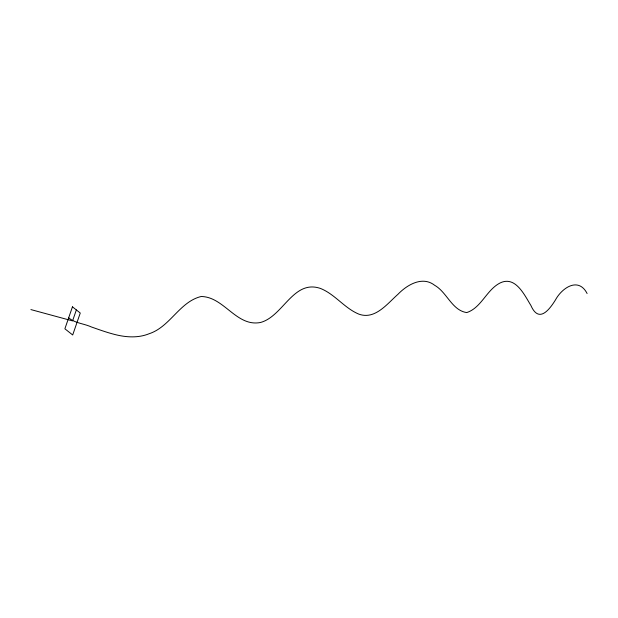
<?xml version="1.0" encoding="UTF-8"?>
<svg xmlns="http://www.w3.org/2000/svg" width="618" height="618" viewBox="0 0 618 618"><rect width="100%" height="100%" fill="white"/><g stroke="black" fill="none" stroke-linecap="round" stroke-linejoin="round"><path stroke-width="0.93" d="M76.354 309.927L72.569 320.904L30.9 309.587M68.668 317.814C74.979 323.245 83.986 323.562 91.449 326.984C98.71 329.525 105.964 332.152 113.403 334.122C124.998 337.289 137.744 338.378 149.116 333.743C170.228 326.829 179.575 301.692 201.167 296.509C224.079 296.733 236.339 327.115 260.425 322.496C283.206 316.501 293.341 278.942 320.649 288.513C335.08 294.361 344.458 308.166 358.811 314.114C375.01 320.101 387.239 303.732 397.876 294.377C406.976 284.875 422.388 275.682 434.67 285.3C446.992 292.252 451.959 310.429 466.752 312.577C481.522 307.725 486.559 289.68 500.317 282.859C515.566 275.667 524.497 295.072 530.908 305.485C538.741 323.384 549.054 310.259 555.505 299.854C561.994 287.864 578.425 276.586 587.1 293.511M72.453 306.837L64.882 328.791L72.692 334.979L80.263 313.025L72.453 306.837"/></g></svg>
